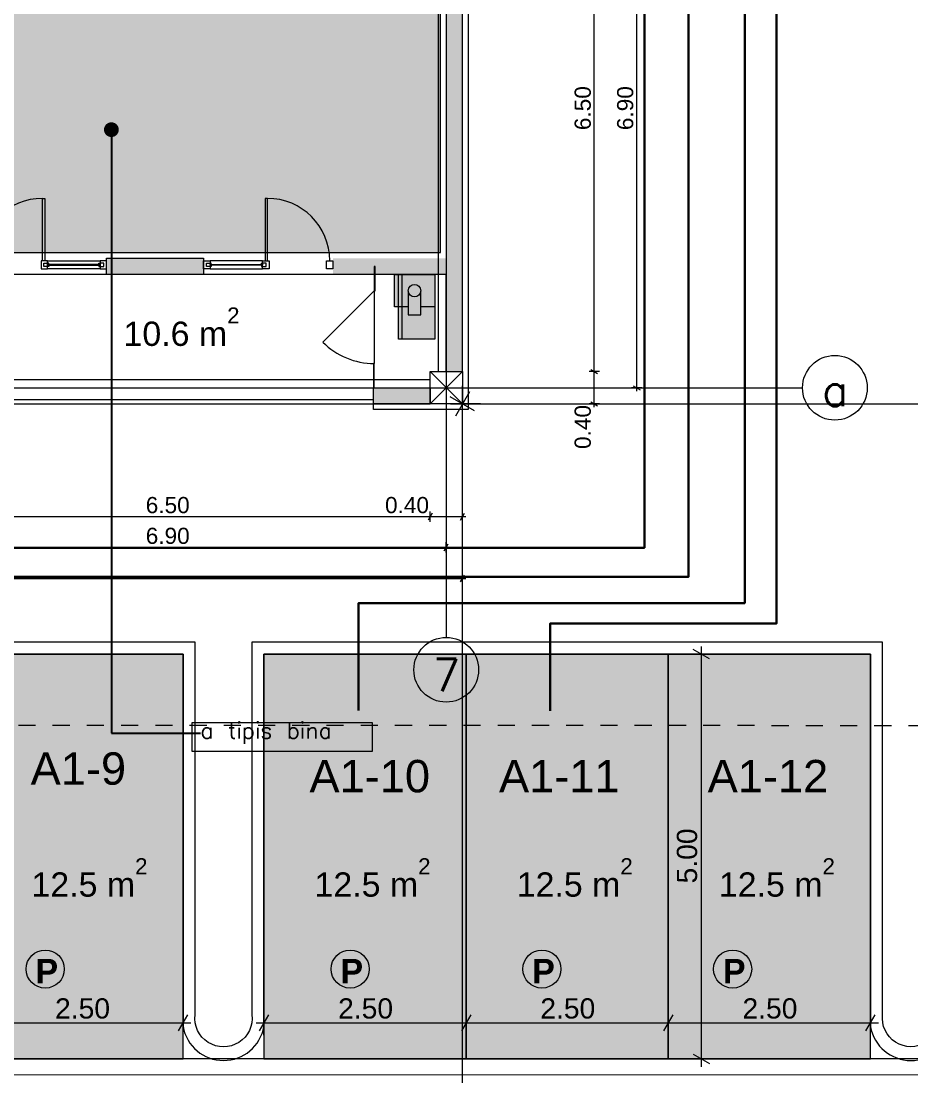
# Model space of a CAD drawing. Header units: millimetres. Extents: x 476244520 to 476657119, y 4620824743 to 4621446928.
# Drawn here: x 476426491 to 476437494, y 4620865017 to 4620878052 of the extents above; entities that cross this region are included whole.
import ezdxf

# ---------------------------------------------------------------- set-up
doc = ezdxf.new("R2010")
doc.units = ezdxf.units.MM
doc.header["$MEASUREMENT"] = 0
doc.linetypes.add('Dashed', pattern=[423.333333, 211.666667, -211.666667])
for name, color, linetype, lineweight in [('0_Pen_No__42_Pen_No__250_Pen_No__5', 5, 'Continuous', 0), ('2D Drafting - General_Pen_No__1_Pen_No__7', 7, 'Continuous', 0), ('2D Drafting - General_Pen_No__250_Pen_No__7_Pen_No__250', 7, 'Continuous', 0), ('2D Drafting - General_Pen_No__250_Pen_No__7_Pen_No__7', 7, 'Continuous', 0), ('2D Drafting - General_Pen_No__7_Pen_No__7_Pen_No__7', 7, 'Continuous', 0), ('Annotation - Text_Pen_No__7_Pen_No__5', 5, 'Continuous', 0), ('Doors_Pen_No__7_Pen_No__7_Pen_No__7', 7, 'Continuous', 0), ('G-Anno-Nplt_Pen_No__151', 151, 'Continuous', 0), ('G-Anno-Nplt_Pen_No__4', 7, 'Continuous', 0), ('gegmebi_Pen_No__1_Pen_No__7', 7, 'Continuous', 0), ('Interior - Furniture _Pen_No__7', 7, 'Continuous', 0), ('kar-panjara_Pen_No__7_Pen_No__7_Pen_No__7', 7, 'Continuous', 0), ('New_0_Pen_No__5', 5, 'Continuous', 0), ('New_2D Drafting - General_Pen_No__250_Pen_No__7_Pen_No__255', 255, 'Continuous', 0), ('New_2D Drafting - General_Pen_No__2_Pen_No__1', 1, 'Continuous', 0), ('New_2D Drafting - General_Pen_No__2_Pen_No__250', 7, 'Continuous', 0), ('New_Annotation - Text_Pen_No__142', 142, 'Continuous', 0), ('New_Doors_Pen_No__7_Pen_No__7_Pen_No__250', 7, 'Continuous', 0), ('New_gza_Pen_No__250', 7, 'Continuous', 0), ('New_Interior - Furniture _Pen_No__250', 7, 'Continuous', 0), ('New_piket_Pen_No__1', 1, 'Continuous', 0), ('New_reg_nak_Pen_No__250', 7, 'Continuous', 0), ('New_reg_nak_Pen_No__7', 7, 'Continuous', 0), ('New_Structural - Bearing_Pen_No__250', 7, 'Continuous', 0), ('New_topo_NL (1)$0$SAVELE_CONT-MJR_Pen_No__250', 7, 'Continuous', 0), ('New_zoma_Pen_No__142', 142, 'Continuous', 0), ('New_zoma_Pen_No__38', 150, 'Continuous', 60), ('New_საბავშვო მოედნები_Pen_No__7', 7, 'Continuous', 0), ('zoma_Pen_No__1', 1, 'Continuous', 0), ('zoma_Pen_No__142', 142, 'Continuous', 0), ('zoma_Pen_No__5_Pen_No__5', 5, 'Continuous', 0), ('საბავშვო მოედნები_Pen_No__250', 7, 'Continuous', 0)]:
    doc.layers.add(name, color=color, linetype=linetype, lineweight=lineweight)
doc.layers.add('New_._Pen_No__252', color=7, linetype='Continuous', lineweight=0, true_color=0x666666)
doc.layers.add('New_საბავშვო მოედნები_Pen_No__18', color=7, linetype='Continuous', lineweight=0, true_color=0x707070)
doc.layers.add('New_zoma', color=7, linetype='Continuous')
doc.layers.add('zoma', color=7, linetype='Continuous')
doc.styles.add('GENERATED_STYLE_1', font='arial.ttf')
doc.styles.add('GENERATED_STYLE_2', font='arial.ttf')
doc.styles.add('GENERATED_STYLE_5', font='arialbd.ttf')
doc.dimstyles.new('GENERATED_STYLE__1', dxfattribs={"dimtxt": 200, "dimasz": 64.421331, "dimexe": 0.18, "dimexo": 3, "dimgap": 0.09, "dimtad": 1, "dimtih": 1, "dimtoh": 1, "dimlfac": 0.001, "dimzin": 0, "dimdsep": 46, "dimtxsty": 'GENERATED_STYLE_2', "dimblk": 'ARROWHEAD_2', "dimblk1": 'ARROWHEAD_2', "dimblk2": 'ARROWHEAD_2', "dimcen": 0.09, "dimclrd": 142, "dimclre": 142, "dimclrt": 142, "dimadec": 0, "dimazin": 0, "dimtfac": 1, "dimtdec": 4, "dimtmove": 0, "dimatfit": 3, "dimfxl": 1, "dimtolj": 1, "dimtzin": 0, "dimarcsym": 0})
doc.dimstyles.new('GENERATED_STYLE__16', dxfattribs={"dimtxt": 250, "dimasz": 152, "dimexe": 0.18, "dimexo": 3, "dimgap": 0.09, "dimtad": 1, "dimlfac": 0.001, "dimzin": 0, "dimdsep": 46, "dimtxsty": 'GENERATED_STYLE_2', "dimblk": 'ARROWHEAD_2', "dimblk1": 'ARROWHEAD_2', "dimblk2": 'ARROWHEAD_2', "dimcen": 0.09, "dimclrd": 142, "dimclre": 142, "dimclrt": 150, "dimadec": 0, "dimazin": 0, "dimtfac": 1, "dimtdec": 4, "dimtmove": 0, "dimatfit": 3, "dimfxl": 1, "dimtolj": 1, "dimtzin": 0, "dimarcsym": 0})
doc.dimstyles.new('GENERATED_STYLE__17', dxfattribs={"dimtxt": 250, "dimasz": 152, "dimexe": 0.18, "dimexo": 3, "dimgap": 0.09, "dimtad": 1, "dimtih": 1, "dimtoh": 1, "dimlfac": 0.001, "dimzin": 0, "dimdsep": 46, "dimtxsty": 'GENERATED_STYLE_2', "dimblk": 'ARROWHEAD_2', "dimblk1": 'ARROWHEAD_2', "dimblk2": 'ARROWHEAD_2', "dimcen": 0.09, "dimclrd": 142, "dimclre": 142, "dimclrt": 150, "dimadec": 0, "dimazin": 0, "dimtfac": 1, "dimtdec": 4, "dimtmove": 0, "dimatfit": 3, "dimfxl": 1, "dimtolj": 1, "dimtzin": 0, "dimarcsym": 0})
doc.dimstyles.new('GENERATED_STYLE__18', dxfattribs={"dimtxt": 0.18, "dimasz": 364.8, "dimexe": 0.18, "dimexo": 0.0625, "dimgap": 0.09, "dimtad": 0, "dimtih": 1, "dimtoh": 1, "dimdec": 4, "dimzin": 0, "dimdsep": 46, "dimcen": 0.09, "dimadec": 0, "dimazin": 0, "dimtfac": 1, "dimtdec": 4, "dimtmove": 0, "dimatfit": 3, "dimldrblk": 'ARROWHEAD_11', "dimfxl": 1, "dimtolj": 1, "dimtzin": 0, "dimarcsym": 0})
doc.dimstyles.new('GENERATED_STYLE__5', dxfattribs={"dimtxt": 500, "dimasz": 228, "dimexe": 0.18, "dimexo": 3, "dimgap": 0.09, "dimtad": 1, "dimtih": 1, "dimtoh": 1, "dimlfac": 0.001, "dimzin": 0, "dimdsep": 46, "dimtxsty": 'GENERATED_STYLE_2', "dimblk": 'ARROWHEAD_2', "dimblk1": 'ARROWHEAD_2', "dimblk2": 'ARROWHEAD_2', "dimcen": 0.09, "dimclrd": 1, "dimclre": 1, "dimclrt": 1, "dimadec": 0, "dimazin": 0, "dimtfac": 1, "dimtdec": 4, "dimtmove": 2, "dimatfit": 3, "dimfxl": 1, "dimtolj": 1, "dimtzin": 0, "dimarcsym": 0})
doc.dimstyles.new('GENERATED_STYLE__6', dxfattribs={"dimtxt": 500, "dimasz": 228, "dimexe": 0.18, "dimexo": 3, "dimgap": 0.09, "dimtad": 1, "dimlfac": 0.001, "dimzin": 0, "dimdsep": 46, "dimtxsty": 'GENERATED_STYLE_2', "dimblk": 'ARROWHEAD_2', "dimblk1": 'ARROWHEAD_2', "dimblk2": 'ARROWHEAD_2', "dimcen": 0.09, "dimclrd": 1, "dimclre": 1, "dimclrt": 1, "dimadec": 0, "dimazin": 0, "dimtfac": 1, "dimtdec": 4, "dimtmove": 2, "dimatfit": 3, "dimfxl": 1, "dimtolj": 1, "dimtzin": 0, "dimarcsym": 0})
doc.dimstyles.new('GENERATED_STYLE__8', dxfattribs={"dimtxt": 200, "dimasz": 64.421331, "dimexe": 0.18, "dimexo": 3, "dimgap": 0.09, "dimtad": 1, "dimlfac": 0.001, "dimzin": 0, "dimdsep": 46, "dimtxsty": 'GENERATED_STYLE_2', "dimblk": 'ARROWHEAD_2', "dimblk1": 'ARROWHEAD_2', "dimblk2": 'ARROWHEAD_2', "dimcen": 0.09, "dimclrd": 142, "dimclre": 142, "dimclrt": 142, "dimadec": 0, "dimazin": 0, "dimtfac": 1, "dimtdec": 4, "dimtmove": 0, "dimatfit": 3, "dimfxl": 1, "dimtolj": 1, "dimtzin": 0, "dimarcsym": 0})

# ---------------------------------------------------------------- blocks, each defined once
blk = doc.blocks.new('*D729', base_point=(476844527, 4621385791))
at = {"layer": 'zoma_Pen_No__1', "color": 1, "linetype": 'Continuous', "lineweight": 0, "transparency": 16777216}
for p, q in [((476431948, 4620873320), (476431948, 4620873467)), ((476432173, 4620873320), (476431723, 4620873320)), ((476432098, 4620873234), (476431798, 4620873407)), ((476431948, 4620826830), (476431948, 4620873320)), ((476431798, 4620826916), (476432098, 4620826743)), ((476432173, 4620826830), (476431723, 4620826830)), ((476431948, 4620826683), (476431948, 4620826830))]:
    blk.add_line(p, q, dxfattribs=at)
at = {"layer": 'zoma_Pen_No__1', "color": 1, "lineweight": 0, "transparency": 16777216, "insert": (476431848, 4620862877), "char_height": 500, "attachment_point": 7, "rotation": 90, "style": 'GENERATED_STYLE_2'}
blk.add_mtext('\\A1;{\\pql;\\fArial CYR|b0|i0|c204|p34;46.49}', dxfattribs=at)
blk = doc.blocks.new('ARROWHEAD_2')
at = {"color": 0, "linetype": 'Continuous', "lineweight": 0}
for p, q in [((-0.378, -0.655), (0.378, 0.655)), ((0, 0), (-1, 0))]:
    blk.add_line(p, q, dxfattribs=at)
blk = doc.blocks.new('*D736', base_point=(476844527, 4621385791))
at = {"layer": 'zoma_Pen_No__1', "color": 1, "linetype": 'Continuous', "lineweight": 0, "transparency": 16777216}
for p, q in [((476431948, 4620873095), (476431948, 4620873545)), ((476491048, 4620873095), (476491048, 4620873545)), ((476432034, 4620873470), (476431861, 4620873170)), ((476490961, 4620873170), (476491134, 4620873470)), ((476431801, 4620873320), (476431948, 4620873320)), ((476431948, 4620873320), (476491048, 4620873320)), ((476491048, 4620873320), (476491195, 4620873320))]:
    blk.add_line(p, q, dxfattribs=at)
at = {"layer": 'zoma_Pen_No__1', "color": 1, "lineweight": 0, "transparency": 16777216, "insert": (476442995, 4620873420), "char_height": 500, "attachment_point": 7, "style": 'GENERATED_STYLE_2'}
blk.add_mtext('\\A1;{\\pql;\\fArial CYR|b0|i0|c204|p34;59.10}', dxfattribs=at)
blk = doc.blocks.new('*D744', base_point=(476844527, 4621385791))
at = {"layer": 'New_zoma_Pen_No__142', "color": 142, "linetype": 'Continuous', "lineweight": 0, "transparency": 16777216}
for p, q in [((476426051, 4620865772), (476425936, 4620865572)), ((476425994, 4620865522), (476425994, 4620865822)), ((476428436, 4620865572), (476428551, 4620865772)), ((476428494, 4620865522), (476428494, 4620865822)), ((476425994, 4620865672), (476428494, 4620865672)), ((476428494, 4620865672), (476428591, 4620865672))]:
    blk.add_line(p, q, dxfattribs=at)
at = {"layer": 'New_zoma_Pen_No__38', "color": 150, "lineweight": 60, "transparency": 16777216, "insert": (476426911, 4620865722), "char_height": 250, "attachment_point": 7, "style": 'GENERATED_STYLE_2'}
blk.add_mtext('\\A1;{\\pql;\\fArial CYR|b0|i0|c204|p34;2.50}', dxfattribs=at)
blk = doc.blocks.new('*D745', base_point=(476844527, 4621385791))
at = {"layer": 'New_zoma_Pen_No__142', "color": 142, "linetype": 'Continuous', "lineweight": 0, "transparency": 16777216}
for p, q in [((476429551, 4620865772), (476429436, 4620865572)), ((476429494, 4620865522), (476429494, 4620865822)), ((476432051, 4620865772), (476431936, 4620865572)), ((476431994, 4620865522), (476431994, 4620865822)), ((476429396, 4620865672), (476429494, 4620865672)), ((476429494, 4620865672), (476431994, 4620865672))]:
    blk.add_line(p, q, dxfattribs=at)
at = {"layer": 'New_zoma_Pen_No__38', "color": 150, "lineweight": 60, "transparency": 16777216, "insert": (476430411, 4620865722), "char_height": 250, "attachment_point": 7, "style": 'GENERATED_STYLE_2'}
blk.add_mtext('\\A1;{\\pql;\\fArial CYR|b0|i0|c204|p34;2.50}', dxfattribs=at)
blk = doc.blocks.new('*D746', base_point=(476844527, 4621385791))
at = {"layer": 'New_zoma_Pen_No__142', "color": 142, "linetype": 'Continuous', "lineweight": 0, "transparency": 16777216}
for p, q in [((476432051, 4620865772), (476431936, 4620865572)), ((476431994, 4620865522), (476431994, 4620865822)), ((476434551, 4620865772), (476434436, 4620865572)), ((476434494, 4620865522), (476434494, 4620865822)), ((476431994, 4620865672), (476434494, 4620865672))]:
    blk.add_line(p, q, dxfattribs=at)
at = {"layer": 'New_zoma_Pen_No__38', "color": 150, "lineweight": 60, "transparency": 16777216, "insert": (476432911, 4620865722), "char_height": 250, "attachment_point": 7, "style": 'GENERATED_STYLE_2'}
blk.add_mtext('\\A1;{\\pql;\\fArial CYR|b0|i0|c204|p34;2.50}', dxfattribs=at)
blk = doc.blocks.new('*D747', base_point=(476844527, 4621385791))
at = {"layer": 'New_zoma_Pen_No__142', "color": 142, "linetype": 'Continuous', "lineweight": 0, "transparency": 16777216}
for p, q in [((476434551, 4620865772), (476434436, 4620865572)), ((476434494, 4620865522), (476434494, 4620865822)), ((476436936, 4620865572), (476437051, 4620865772)), ((476436994, 4620865522), (476436994, 4620865822)), ((476434494, 4620865672), (476436994, 4620865672)), ((476436994, 4620865672), (476437091, 4620865672))]:
    blk.add_line(p, q, dxfattribs=at)
at = {"layer": 'New_zoma_Pen_No__38', "color": 150, "lineweight": 60, "transparency": 16777216, "insert": (476435411, 4620865722), "char_height": 250, "attachment_point": 7, "style": 'GENERATED_STYLE_2'}
blk.add_mtext('\\A1;{\\pql;\\fArial CYR|b0|i0|c204|p34;2.50}', dxfattribs=at)
blk = doc.blocks.new('*D757', base_point=(476844527, 4621385791))
at = {"layer": 'New_zoma_Pen_No__142', "color": 142, "linetype": 'Continuous', "lineweight": 0, "transparency": 16777216}
for p, q in [((476435003, 4620870169), (476434803, 4620870285)), ((476434903, 4620870227), (476434903, 4620870325)), ((476435053, 4620870227), (476434753, 4620870227)), ((476434903, 4620865227), (476434903, 4620870227)), ((476435053, 4620865227), (476434753, 4620865227)), ((476434803, 4620865285), (476435003, 4620865169)), ((476434903, 4620865129), (476434903, 4620865227))]:
    blk.add_line(p, q, dxfattribs=at)
at = {"layer": 'New_zoma_Pen_No__38', "color": 150, "lineweight": 60, "transparency": 16777216, "insert": (476434853, 4620867395), "char_height": 250, "attachment_point": 7, "rotation": 90, "style": 'GENERATED_STYLE_2'}
blk.add_mtext('\\A1;{\\pql;\\fArial CYR|b0|i0|c204|p34;5.00}', dxfattribs=at)
blk = doc.blocks.new('*D758', base_point=(476844527, 4621385791))
at = {"layer": 'New_zoma_Pen_No__142', "color": 142, "linetype": 'Continuous', "lineweight": 0, "transparency": 16777216}
for p, q in [((476447096, 4620870169), (476446896, 4620870285)), ((476446996, 4620870227), (476446996, 4620870325)), ((476447146, 4620870227), (476446846, 4620870227)), ((476446996, 4620865227), (476446996, 4620870227)), ((476447146, 4620865227), (476446846, 4620865227)), ((476446896, 4620865285), (476447096, 4620865169)), ((476446996, 4620865129), (476446996, 4620865227))]:
    blk.add_line(p, q, dxfattribs=at)
at = {"layer": 'New_zoma_Pen_No__38', "color": 150, "lineweight": 60, "transparency": 16777216, "insert": (476446946, 4620867395), "char_height": 250, "attachment_point": 7, "rotation": 90, "style": 'GENERATED_STYLE_2'}
blk.add_mtext('\\A1;{\\pql;\\fArial CYR|b0|i0|c204|p34;5.00}', dxfattribs=at)
blk = doc.blocks.new('*D777', base_point=(476844527, 4621385791))
at = {"layer": 'zoma_Pen_No__142', "color": 142, "linetype": 'Continuous', "lineweight": 0, "transparency": 16777216}
for p, q in [((476424872, 4620871590), (476424823, 4620871506)), ((476424848, 4620871484), (476424848, 4620871612)), ((476431723, 4620871506), (476431772, 4620871590)), ((476431748, 4620871484), (476431748, 4620871612)), ((476424848, 4620871548), (476431748, 4620871548)), ((476431748, 4620871548), (476431789, 4620871548))]:
    blk.add_line(p, q, dxfattribs=at)
at = {"layer": 'zoma_Pen_No__142', "color": 142, "lineweight": 0, "transparency": 16777216, "insert": (476428032, 4620871588), "char_height": 200, "attachment_point": 7, "style": 'GENERATED_STYLE_2'}
blk.add_mtext('\\A1;{\\pql;\\fArial CYR|b0|i0|c204|p34;6.90}', dxfattribs=at)
blk = doc.blocks.new('*D781', base_point=(476844527, 4621385791))
at = {"layer": 'zoma_Pen_No__142', "color": 142, "linetype": 'Continuous', "lineweight": 0, "transparency": 16777216}
for p, q in [((476434167, 4620880420), (476434039, 4620880420)), ((476434061, 4620880445), (476434145, 4620880396)), ((476434103, 4620873520), (476434103, 4620880420)), ((476434061, 4620873545), (476434145, 4620873496)), ((476434167, 4620873520), (476434039, 4620873520)), ((476434103, 4620873479), (476434103, 4620873520))]:
    blk.add_line(p, q, dxfattribs=at)
at = {"layer": 'zoma_Pen_No__142', "color": 142, "lineweight": 0, "transparency": 16777216, "insert": (476434063, 4620876704), "char_height": 200, "attachment_point": 7, "rotation": 90, "style": 'GENERATED_STYLE_2'}
blk.add_mtext('\\A1;{\\pql;\\fArial CYR|b0|i0|c204|p34;6.90}', dxfattribs=at)
blk = doc.blocks.new('*D784', base_point=(476844527, 4621385791))
at = {"layer": 'zoma_Pen_No__142', "color": 142, "linetype": 'Continuous', "lineweight": 0, "transparency": 16777216}
for p, q in [((476390172, 4620871206), (476390123, 4620871121)), ((476390148, 4620871100), (476390148, 4620871227)), ((476431923, 4620871121), (476431972, 4620871206)), ((476431948, 4620871100), (476431948, 4620871227)), ((476390106, 4620871163), (476390148, 4620871163)), ((476390148, 4620871163), (476431948, 4620871163)), ((476431948, 4620871163), (476431989, 4620871163))]:
    blk.add_line(p, q, dxfattribs=at)
at = {"layer": 'zoma_Pen_No__142', "color": 142, "lineweight": 0, "transparency": 16777216, "insert": (476410706, 4620871203), "char_height": 200, "attachment_point": 7, "style": 'GENERATED_STYLE_2'}
blk.add_mtext('\\A1;{\\pql;\\fArial CYR|b0|i0|c204|p34;41.80}', dxfattribs=at)
blk = doc.blocks.new('*D796', base_point=(476844527, 4621385791))
at = {"layer": 'zoma_Pen_No__142', "color": 142, "linetype": 'Continuous', "lineweight": 0, "transparency": 16777216}
for p, q in [((476425048, 4620871864), (476425048, 4620871991)), ((476431548, 4620871864), (476431548, 4620871991)), ((476425072, 4620871970), (476425023, 4620871886)), ((476425048, 4620871928), (476431548, 4620871928)), ((476431572, 4620871970), (476431523, 4620871886))]:
    blk.add_line(p, q, dxfattribs=at)
at = {"layer": 'zoma_Pen_No__142', "color": 142, "lineweight": 0, "transparency": 16777216, "char_height": 200, "attachment_point": 7, "style": 'GENERATED_STYLE_2'}
for s, insert in [('\\A1;{\\pql;\\fArial CYR|b0|i0|c204|p34;6.50}', (476428032, 4620871968)), ('\\A1;{\\pql;\\fArial CYR|b0|i0|c204|p34;0.40}', (476430991, 4620871968))]:
    blk.add_mtext(s, dxfattribs=dict(at, insert=insert))
blk = doc.blocks.new('*D797', base_point=(476844527, 4621385791))
at = {"layer": 'zoma_Pen_No__142', "color": 142, "linetype": 'Continuous', "lineweight": 0, "transparency": 16777216}
for p, q in [((476431548, 4620871864), (476431548, 4620871991)), ((476431948, 4620871864), (476431948, 4620871991)), ((476431572, 4620871970), (476431523, 4620871886)), ((476431548, 4620871928), (476431948, 4620871928)), ((476431923, 4620871886), (476431972, 4620871970)), ((476431948, 4620871928), (476431989, 4620871928))]:
    blk.add_line(p, q, dxfattribs=at)
blk = doc.blocks.new('*D798', base_point=(476844527, 4621385791))
at = {"layer": 'zoma_Pen_No__142', "color": 142, "linetype": 'Continuous', "lineweight": 0, "transparency": 16777216}
for p, q in [((476433642, 4620873720), (476433514, 4620873720)), ((476433536, 4620873745), (476433620, 4620873696)), ((476433578, 4620873320), (476433578, 4620873720)), ((476433642, 4620873320), (476433514, 4620873320)), ((476433536, 4620873345), (476433620, 4620873296)), ((476433578, 4620873279), (476433578, 4620873320))]:
    blk.add_line(p, q, dxfattribs=at)
at = {"layer": 'zoma_Pen_No__142', "color": 142, "lineweight": 0, "transparency": 16777216, "insert": (476433538, 4620872764), "char_height": 200, "attachment_point": 7, "rotation": 90, "style": 'GENERATED_STYLE_2'}
blk.add_mtext('\\A1;{\\pql;\\fArial CYR|b0|i0|c204|p34;0.40}', dxfattribs=at)
blk = doc.blocks.new('*D799', base_point=(476844527, 4621385791))
at = {"layer": 'zoma_Pen_No__142', "color": 142, "linetype": 'Continuous', "lineweight": 0, "transparency": 16777216}
for p, q in [((476433642, 4620880220), (476433514, 4620880220)), ((476433536, 4620880245), (476433620, 4620880196)), ((476433578, 4620873720), (476433578, 4620880220)), ((476433642, 4620873720), (476433514, 4620873720)), ((476433536, 4620873745), (476433620, 4620873696))]:
    blk.add_line(p, q, dxfattribs=at)
at = {"layer": 'zoma_Pen_No__142', "color": 142, "lineweight": 0, "transparency": 16777216, "char_height": 200, "attachment_point": 7, "rotation": 90, "style": 'GENERATED_STYLE_2'}
for s, insert in [('\\A1;{\\pql;\\fArial CYR|b0|i0|c204|p34;0.40}', (476433538, 4620879664)), ('\\A1;{\\pql;\\fArial CYR|b0|i0|c204|p34;6.50}', (476433538, 4620876704))]:
    blk.add_mtext(s, dxfattribs=dict(at, insert=insert))
blk = doc.blocks.new('ARROWHEAD_11')
at = {"color": 0, "linetype": 'Continuous', "lineweight": 0}
blk.add_line((0, 0), (-1, 0), dxfattribs=at)
at = {"color": 0, "linetype": 'Continuous', "lineweight": 0, "const_width": 0.25, "flags": 128}
blk.add_lwpolyline([(-0.125, 0, 1), (0.125, 0, 1)], format="xyb", close=True, dxfattribs=at)

msp = doc.modelspace()

# ---------------------------------------------------------------- hatches: boundary and pattern name
at = {"layer": '2D Drafting - General_Pen_No__250_Pen_No__7_Pen_No__7', "linetype": 'Continuous', "lineweight": 0}
for points in [[(476431747.729, 4620880220.243), (476431947.729, 4620880220.243), (476431947.729, 4620873720.243), (476431747.729, 4620873720.243)], [(476428747.113, 4620875120.239), (476428747.113, 4620874920.239), (476427547.302, 4620874920.239), (476427547.302, 4620875120.239)], [(476430347.113, 4620874920.239), (476431747.537, 4620874920.239), (476431747.537, 4620875120.239), (476430347.113, 4620875120.239)], [(476430857.741, 4620875020.243), (476430857.741, 4620874720.239), (476430867.741, 4620874720.239), (476430867.741, 4620875020.243)], [(476430847.729, 4620873820.24), (476430847.729, 4620873520.243), (476430857.729, 4620873520.243), (476430857.729, 4620873820.24)], [(476431547.729, 4620873320.243), (476430847.728, 4620873320.243), (476430847.728, 4620873520.243), (476431547.729, 4620873520.243)]]:
    msp.add_hatch(color=7, dxfattribs=at).paths.add_polyline_path(points)
at = {"layer": 'G-Anno-Nplt_Pen_No__151', "linetype": 'Continuous', "lineweight": 0, "true_color": 0x1f2f3f}
h = msp.add_hatch(color=169, dxfattribs=at)
h.paths.add_polyline_path([(476424057.541, 4620883820.244), (476420847.729, 4620883820.244), (476420847.729, 4620880272.083), (476420917.729, 4620880272.083), (476420917.729, 4620873790.243), (476420917.729, 4620873590.302), (476424577.729, 4620873590.302), (476424577.729, 4620873790.243), (476424777.729, 4620873790.243), (476424777.729, 4620875190.239), (476431677.729, 4620875190.239), (476431677.729, 4620878791.892), (476431747.729, 4620878791.892), (476431747.729, 4620880220.244), (476431127.541, 4620880220.244), (476431127.541, 4620880620.244), (476431127.541, 4620880690.244), (476431677.729, 4620880690.244), (476431677.729, 4620882714.552), (476431677.729, 4620883650.243), (476431477.729, 4620883650.243), (476431477.729, 4620883950.243), (476431277.729, 4620883950.243), (476431277.729, 4620884630.431), (476431677.729, 4620884630.431), (476431677.729, 4620890550.244), (476431477.729, 4620890550.244), (476431477.729, 4620890750.243), (476425117.729, 4620890750.243), (476425117.729, 4620883650.244), (476424937.73, 4620883650.244), (476424937.73, 4620883720.243), (476424747.462, 4620883720.243), (476424747.462, 4620883650.244), (476424747.462, 4620883423.501), (476424057.541, 4620883423.501)])
h.paths.add_polyline_path([(476425047.729, 4620880220.244), (476424647.729, 4620880220.244), (476424647.729, 4620880620.244), (476425047.729, 4620880620.244)], flags=0)
at = {"layer": 'New_2D Drafting - General_Pen_No__250_Pen_No__7_Pen_No__255', "linetype": 'Continuous', "lineweight": 0}
for points in [[(476431606.11, 4620874920.239), (476431106.11, 4620874920.235), (476431106.113, 4620874520.239), (476431279.099, 4620874520.241), (476431279.099, 4620874420.238), (476431433.125, 4620874420.239), (476431433.124, 4620874520.242), (476431606.113, 4620874520.244)], [(476431606.11, 4620874920.239), (476431156.11, 4620874920.239), (476431156.11, 4620874120.239), (476431606.11, 4620874120.239)]]:
    msp.add_hatch(color=255, dxfattribs=at).paths.add_polyline_path(points)
at = {"layer": 'New_საბავშვო მოედნები_Pen_No__18', "linetype": 'Continuous', "lineweight": 0, "true_color": 0x1c1c1c}
for points in [[(476428493.661, 4620865227.228), (476428493.661, 4620870227.228), (476425993.661, 4620870227.228), (476425993.661, 4620865227.228)], [(476431993.651, 4620865227.228), (476431993.651, 4620870227.228), (476429493.651, 4620870227.228), (476429493.651, 4620865227.228)], [(476434493.651, 4620865227.228), (476434493.651, 4620870227.228), (476431993.651, 4620870227.228), (476431993.651, 4620865227.228)], [(476436993.651, 4620865227.228), (476436993.651, 4620870227.228), (476434493.651, 4620870227.228), (476434493.651, 4620865227.228)]]:
    msp.add_hatch(color=250, dxfattribs=at).paths.add_polyline_path(points)

# ---------------------------------------------------------------- linework, layer by layer
at = {"color": 3, "lineweight": 30}
for points in [[(476420291.246, 4620890248.012), (476420291.246, 4620896241.725), (476435832.81, 4620896241.725), (476435832.81, 4620870609.148), (476433034.044, 4620870609.148), (476433034.044, 4620869528.349)], [(476420484.717, 4620890182.772), (476420484.717, 4620895967.389), (476435439.739, 4620895967.389), (476435439.739, 4620870859.271), (476430664.517, 4620870859.271), (476430664.517, 4620869531.841)], [(476420729.851, 4620890192.194), (476420729.851, 4620895658.195), (476434743.716, 4620895658.195), (476434743.716, 4620871184.151), (476408734.725, 4620871184.151), (476408734.725, 4620869542.273)], [(476421004.208, 4620890147.401), (476421004.208, 4620895396.176), (476434198.181, 4620895396.176), (476434198.181, 4620871544.143), (476417547.852, 4620871544.143), (476417547.852, 4620869218.736)]]:
    msp.add_lwpolyline(points, dxfattribs=at)
at = {"layer": '0_Pen_No__42_Pen_No__250_Pen_No__5', "color": 5, "linetype": 'Continuous', "lineweight": 0}
for centre in [(476436553.559, 4620873520.243), (476431747.729, 4620870035.248), (476431747.729, 4620870035.248)]:
    msp.add_circle(centre, 400, dxfattribs=at)
at = {"layer": '2D Drafting - General_Pen_No__1_Pen_No__7', "color": 7, "linetype": 'Continuous', "lineweight": 0}
for p, q in [((476431947.729, 4620873320.243), (476431547.729, 4620873720.243)), ((476431547.729, 4620873320.243), (476431947.729, 4620873720.243))]:
    msp.add_line(p, q, dxfattribs=at)
at = {"layer": '2D Drafting - General_Pen_No__1_Pen_No__7', "color": 7, "linetype": 'Continuous', "lineweight": 0, "flags": 128}
for points in [[(476431947.729, 4620873720.243), (476431947.729, 4620880220.243), (476431647.729, 4620880220.243), (476431647.729, 4620873720.243)], [(476431947.729, 4620873320.243), (476431547.729, 4620873320.243), (476431547.729, 4620873720.243), (476431947.729, 4620873720.243)], [(476425047.729, 4620873320.243), (476431547.729, 4620873320.243), (476431547.729, 4620873620.243), (476425047.729, 4620873620.243)]]:
    msp.add_lwpolyline(points, close=True, dxfattribs=at)
at = {"layer": '2D Drafting - General_Pen_No__250_Pen_No__7_Pen_No__250', "color": 7, "linetype": 'Continuous', "lineweight": 0, "flags": 128}
for points in [[(476430857.741, 4620875020.243), (476430857.741, 4620874720.239), (476430867.741, 4620874720.239), (476430867.741, 4620875020.243)], [(476430847.729, 4620873820.24), (476430847.729, 4620873520.243), (476430857.729, 4620873520.243), (476430857.729, 4620873820.24)], [(476431547.729, 4620873320.243), (476430847.728, 4620873320.243), (476430847.728, 4620873520.243), (476431547.729, 4620873520.243)]]:
    msp.add_lwpolyline(points, close=True, dxfattribs=at)
at = {"layer": '2D Drafting - General_Pen_No__250_Pen_No__7_Pen_No__7', "color": 7, "linetype": 'Continuous', "lineweight": 0, "flags": 128}
msp.add_lwpolyline([(476428747.113, 4620875120.239), (476428747.113, 4620874920.239), (476427547.302, 4620874920.239), (476427547.302, 4620875120.239)], close=True, dxfattribs=at)
at = {"layer": '2D Drafting - General_Pen_No__7_Pen_No__7_Pen_No__7', "color": 7, "linetype": 'Continuous', "lineweight": 0, "flags": 128}
for points in [[(476427467.3, 4620874990.752), (476426817.3, 4620874990.78), (476426817.304, 4620875090.72), (476427467.304, 4620875090.691)], [(476428827.113, 4620874990.77), (476429477.113, 4620874990.799), (476429477.108, 4620875090.738), (476428827.108, 4620875090.709)]]:
    msp.add_lwpolyline(points, close=True, dxfattribs=at)
at = {"layer": '2D Drafting - General_Pen_No__7_Pen_No__7_Pen_No__7', "color": 7, "linetype": 'Continuous', "lineweight": 0}
for centre, start, end in [((476426757.615, 4620875090.733), 89.9974687, 179.994289), ((476429536.797, 4620875090.751), 0.005711, 90.0025313)]:
    msp.add_arc(centre, 770.311, start, end, dxfattribs=at)
at = {"layer": 'Doors_Pen_No__7_Pen_No__7_Pen_No__7', "color": 7, "linetype": 'Continuous', "lineweight": 0, "flags": 128}
for points in [[(476426784.282, 4620875090.731), (476426757.615, 4620875090.733), (476426757.649, 4620875861.044), (476426784.316, 4620875861.043)], [(476429510.131, 4620875090.749), (476429536.797, 4620875090.751), (476429536.763, 4620875861.062), (476429510.097, 4620875861.061)]]:
    msp.add_lwpolyline(points, close=True, dxfattribs=at)
at = {"layer": 'G-Anno-Nplt_Pen_No__4', "color": 7, "linetype": 'Continuous', "lineweight": 0, "flags": 128}
msp.add_lwpolyline([(476424777.729, 4620875190.239), (476431677.729, 4620875190.239), (476431677.729, 4620878791.892), (476431747.729, 4620878791.892), (476431747.729, 4620880220.244), (476431127.541, 4620880220.244), (476431127.541, 4620880620.244), (476431127.541, 4620880690.244), (476431677.729, 4620880690.244), (476431677.729, 4620882714.552), (476431677.729, 4620883650.243), (476431477.729, 4620883650.243), (476431477.729, 4620883950.243), (476431277.729, 4620883950.243), (476431277.729, 4620884630.431), (476431677.729, 4620884630.431), (476431677.729, 4620890550.244), (476431477.729, 4620890550.244), (476431477.729, 4620890750.243), (476425117.729, 4620890750.243)], dxfattribs=at)
at = {"layer": 'gegmebi_Pen_No__1_Pen_No__7', "color": 7, "linetype": 'Continuous', "lineweight": 0, "flags": 128}
for points in [[(476431279.099, 4620874520.241), (476431106.113, 4620874520.239), (476431106.11, 4620874920.235), (476431606.11, 4620874920.239), (476431606.113, 4620874520.244), (476431433.124, 4620874520.242)], [(476431279.097, 4620874720.239), (476431279.099, 4620874420.238), (476431433.125, 4620874420.239), (476431433.123, 4620874720.241)]]:
    msp.add_lwpolyline(points, dxfattribs=at)
at = {"layer": 'kar-panjara_Pen_No__7_Pen_No__7_Pen_No__7', "color": 7, "linetype": 'Continuous', "lineweight": 0, "flags": 128}
for points in [[(476426737.3, 4620874990.723), (476426817.3, 4620874990.72), (476426817.304, 4620875090.72), (476426737.304, 4620875090.723)], [(476426772.303, 4620875060.722), (476426817.303, 4620875060.72), (476426817.302, 4620875045.72), (476426817.302, 4620875035.72), (476426832.302, 4620875035.719), (476426832.301, 4620875020.719), (476426772.301, 4620875020.722)], [(476426832.303, 4620875060.719), (476426817.303, 4620875060.72), (476426817.302, 4620875045.72), (476426832.302, 4620875045.719)], [(476427467.302, 4620875045.691), (476426817.302, 4620875045.72), (476426817.302, 4620875035.72), (476427467.302, 4620875035.691)], [(476427512.303, 4620875060.689), (476427467.303, 4620875060.691), (476427467.302, 4620875045.691), (476427467.302, 4620875035.691), (476427452.302, 4620875035.692), (476427452.301, 4620875020.692), (476427512.301, 4620875020.689)], [(476427452.303, 4620875060.692), (476427467.303, 4620875060.691), (476427467.302, 4620875045.691), (476427452.302, 4620875045.692)], [(476427467.3, 4620874990.752), (476427547.3, 4620874990.748), (476427547.304, 4620875090.748), (476427467.304, 4620875090.752)], [(476428827.113, 4620874990.77), (476428747.113, 4620874990.766), (476428747.108, 4620875090.766), (476428827.108, 4620875090.77)], [(476428782.11, 4620875060.707), (476428827.11, 4620875060.709), (476428827.11, 4620875045.709), (476428827.111, 4620875035.709), (476428842.111, 4620875035.71), (476428842.111, 4620875020.71), (476428782.111, 4620875020.707)], [(476428842.11, 4620875060.71), (476428827.11, 4620875060.709), (476428827.11, 4620875045.709), (476428842.11, 4620875045.71)], [(476428827.11, 4620875045.709), (476429477.11, 4620875045.738), (476429477.111, 4620875035.738), (476428827.111, 4620875035.709)], [(476429462.11, 4620875060.737), (476429477.11, 4620875060.738), (476429477.11, 4620875045.738), (476429462.11, 4620875045.737)], [(476429522.11, 4620875060.74), (476429477.11, 4620875060.738), (476429477.11, 4620875045.738), (476429477.111, 4620875035.738), (476429462.111, 4620875035.737), (476429462.111, 4620875020.737), (476429522.111, 4620875020.74)], [(476429557.113, 4620874990.741), (476429477.113, 4620874990.738), (476429477.108, 4620875090.738), (476429557.108, 4620875090.741)], [(476430347.113, 4620874990.819), (476430267.113, 4620874990.815), (476430267.108, 4620875090.815), (476430347.108, 4620875090.819)]]:
    msp.add_lwpolyline(points, close=True, dxfattribs=at)
at = {"layer": 'New_._Pen_No__252', "color": 251, "linetype": 'Continuous', "lineweight": 0, "true_color": 0x666666, "flags": 128}
for points in [[(476437843.745, 4620865774.575, -1.135456611), (476437143.745, 4620865774.575), (476437143.745, 4620870377.228), (476429343.745, 4620870377.228), (476429343.745, 4620865774.575, -1.139779908), (476428643.742, 4620865774.577), (476428643.715, 4620870377.228), (476420843.756, 4620870377.228)], [(476420993.661, 4620870227.228), (476428493.651, 4620870227.228), (476428493.705, 4620865627.146), (476428493.743, 4620865627.146, 0.84042944), (476429493.745, 4620865627.163), (476429493.707, 4620865627.163), (476429493.651, 4620870227.228), (476436993.661, 4620870227.228), (476436993.717, 4620865624.732, 0.836123307), (476437993.717, 4620865624.421)]]:
    msp.add_lwpolyline(points, format="xyb", dxfattribs=at)
at = {"layer": 'New_0_Pen_No__5', "color": 5, "linetype": 'Dashed', "lineweight": 0}
msp.add_lwpolyline([(476389546.937, 4620869357.745), (476389533.654, 4620900771.238), (476485075.573, 4620900810.024), (476485089.236, 4620869330.792)], close=True, dxfattribs=at)
at = {"layer": 'New_2D Drafting - General_Pen_No__2_Pen_No__250', "color": 7, "linetype": 'Continuous', "lineweight": 0, "flags": 128}
msp.add_lwpolyline([(476428607.337, 4620869383.084), (476430831.343, 4620869383.084), (476430831.343, 4620869023.709), (476428607.337, 4620869023.709)], close=True, dxfattribs=at)
at = {"layer": 'New_Doors_Pen_No__7_Pen_No__7_Pen_No__250', "color": 7, "linetype": 'Continuous', "lineweight": 0, "flags": 128}
msp.add_lwpolyline([(476430847.728, 4620873369.368), (476425047.729, 4620873369.368)], dxfattribs=at)
at = {"layer": 'New_gza_Pen_No__250', "color": 7, "linetype": 'Continuous', "lineweight": 0}
for points in [[(476363263.855, 4620835283.288), (476363265.788, 4620831369.092), (476362432.097, 4620830429.389), (476371271.08, 4620830062.267), (476371318.849, 4620830060.283), (476371408.699, 4620851168.015, -0.315884232), (476379333.945, 4620859727.511), (476475993.629, 4620859727.511), (476475993.629, 4620865227.511), (476387246.398, 4620865227.511, -0.326410828), (476384017.969, 4620868389.2), (476383996.67, 4620904132.305)], [(476475993.632, 4620865027.513), (476387187.648, 4620865027.995, -0.374256788), (476383780.304, 4620868812.277)]]:
    msp.add_lwpolyline(points, format="xyb", dxfattribs=at)
at = {"layer": 'New_Interior - Furniture _Pen_No__250', "color": 7, "linetype": 'Continuous', "lineweight": 0, "flags": 128}
msp.add_lwpolyline([(476425047.729, 4620874920.239), (476425047.729, 4620873320.243), (476431547.729, 4620873320.243), (476431547.729, 4620873720.243), (476431747.537, 4620873720.243), (476431747.537, 4620874920.239)], close=True, dxfattribs=at)
at = {"layer": 'New_reg_nak_Pen_No__250', "color": 7, "linetype": 'Continuous', "lineweight": 0}
for p, q in [((476431201.588, 4620874120.239), (476431201.588, 4620874920.239)), ((476430857.729, 4620874720.239), (476430857.729, 4620873820.24))]:
    msp.add_line(p, q, dxfattribs=at)
at = {"layer": 'New_reg_nak_Pen_No__250', "color": 7, "linetype": 'Continuous', "lineweight": 0, "flags": 128}
msp.add_lwpolyline([(476431606.11, 4620874920.239), (476431606.11, 4620874120.239), (476431156.11, 4620874120.239), (476431156.11, 4620874920.239)], close=True, dxfattribs=at)
at = {"layer": 'New_reg_nak_Pen_No__250', "color": 7, "linetype": 'Continuous', "lineweight": 0}
msp.add_circle((476431356.11, 4620874720.239), 77.013, dxfattribs=at)
at = {"layer": 'New_reg_nak_Pen_No__7', "color": 7, "linetype": 'Continuous', "lineweight": 0, "flags": 128}
msp.add_lwpolyline([(476431947.729, 4620891020.243), (476432017.913, 4620891020.243), (476432017.653, 4620873250.583), (476430847.727, 4620873250.6), (476430847.728, 4620873320.254)], dxfattribs=at)
at = {"layer": 'New_Structural - Bearing_Pen_No__250', "color": 7, "linetype": 'Continuous', "lineweight": 0}
msp.add_line((476430857.741, 4620874720.24), (476430221.341, 4620874083.84), dxfattribs=at)
msp.add_arc((476430857.729, 4620874720.228), 899.988, 225, 270, dxfattribs=at)
at = {"layer": 'New_topo_NL (1)$0$SAVELE_CONT-MJR_Pen_No__250', "color": 7, "linetype": 'Continuous', "lineweight": 0}
for centre in [(476426789.024, 4620866336.601), (476430559.98, 4620866336.601), (476432930.79, 4620866336.601), (476435289.014, 4620866336.601)]:
    msp.add_circle(centre, 235.715, dxfattribs=at)
at = {"layer": 'New_საბავშვო მოედნები_Pen_No__7', "color": 7, "linetype": 'Continuous', "lineweight": 0, "flags": 128}
for points in [[(476428493.661, 4620865227.228), (476428493.661, 4620870227.228), (476425993.661, 4620870227.228), (476425993.661, 4620865227.228)], [(476431993.651, 4620865227.228), (476431993.651, 4620870227.228), (476429493.651, 4620870227.228), (476429493.651, 4620865227.228)], [(476434493.651, 4620865227.228), (476434493.651, 4620870227.228), (476431993.651, 4620870227.228), (476431993.651, 4620865227.228)], [(476436993.651, 4620865227.228), (476436993.651, 4620870227.228), (476434493.651, 4620870227.228), (476434493.651, 4620865227.228)]]:
    msp.add_lwpolyline(points, close=True, dxfattribs=at)
at = {"layer": 'zoma_Pen_No__5_Pen_No__5', "color": 5, "linetype": 'Continuous', "lineweight": 0}
for p, q in [((476431747.729, 4620895146.055), (476431747.729, 4620870435.248)), ((476386267.178, 4620873520.243), (476436153.559, 4620873520.243)), ((476386267.178, 4620873520.243), (476436153.559, 4620873520.243))]:
    msp.add_line(p, q, dxfattribs=at)

# ---------------------------------------------------------------- texts
at = {"layer": 'Annotation - Text_Pen_No__7_Pen_No__5', "color": 5, "linetype": 'Continuous', "lineweight": 0, "char_height": 400, "attachment_point": 2}
for s, insert in [('\\A1;{\\pqc;\\Ftxt.shx;a}', (476436555.717, 4620873694.564)), ('\\A1;{\\pqc;\\Ftxt.shx;7}', (476431749.887, 4620870170.743))]:
    msp.add_mtext(s, dxfattribs=dict(at, insert=insert))
at = {"layer": 'Interior - Furniture _Pen_No__7', "color": 7, "lineweight": 0, "insert": (476427757.489, 4620874033.515), "char_height": 300, "attachment_point": 7, "style": 'GENERATED_STYLE_2'}
msp.add_mtext('{\\fArial CYR|b0|i0|c204|p34;10.6 m{\\H0.66x;\\S2^  ;}}', dxfattribs=at)
at = {"layer": 'New_2D Drafting - General_Pen_No__2_Pen_No__1', "color": 1, "linetype": 'Continuous', "lineweight": 0, "insert": (476428707.337, 4620869251.822), "char_height": 200, "attachment_point": 4}
msp.add_mtext('\\A1;{\\pql;\\Ftxt.shx;a tipis bina}', dxfattribs=at)
at = {"layer": 'New_Annotation - Text_Pen_No__142', "color": 142, "linetype": 'Continuous', "lineweight": 0, "char_height": 300, "attachment_point": 2, "style": 'GENERATED_STYLE_5'}
for insert in [(476426809.099, 4620866462.417), (476430580.055, 4620866462.417), (476432950.864, 4620866462.417), (476435309.088, 4620866462.417)]:
    msp.add_mtext('\\A1;{\\pqc;\\fArial|b1|i0|c0|p34;P}', dxfattribs=dict(at, insert=insert))
at = {"layer": 'New_piket_Pen_No__1', "color": 1, "linetype": 'Continuous', "lineweight": 0, "char_height": 400, "attachment_point": 1, "style": 'GENERATED_STYLE_1'}
for s, insert in [('\\A1;{\\pql;\\fArial|b0|i0|c0|p34;A\\fArial|b0|i0|c0|p34;1\\fArial|b0|i0|c0|p34;-9}', (476426609.041, 4620869015.259)), ('\\A1;{\\pql;\\fArial|b0|i0|c0|p34;A\\fArial|b0|i0|c0|p34;1\\fArial|b0|i0|c0|p34;-10}', (476430056.708, 4620868921.149)), ('\\A1;{\\pql;\\fArial|b0|i0|c0|p34;A\\fArial|b0|i0|c0|p34;1\\fArial|b0|i0|c0|p34;-11}', (476432400.044, 4620868921.149)), ('\\A1;{\\pql;\\fArial|b0|i0|c0|p34;A\\fArial|b0|i0|c0|p34;1\\fArial|b0|i0|c0|p34;-12}', (476434980.234, 4620868921.149))]:
    msp.add_mtext(s, dxfattribs=dict(at, insert=insert))
at = {"layer": 'საბავშვო მოედნები_Pen_No__250', "color": 7, "lineweight": 0, "char_height": 300, "attachment_point": 7, "style": 'GENERATED_STYLE_2'}
for insert in [(476426619.455, 4620867227.228), (476430119.445, 4620867227.228), (476432619.445, 4620867227.228), (476435119.445, 4620867227.228)]:
    msp.add_mtext('{\\fArial CYR|b0|i0|c204|p34;12.5 m{\\H0.66x;\\S2^  ;}}', dxfattribs=dict(at, insert=insert))

# ---------------------------------------------------------------- dimensions: what is measured, and where the dimension line sits
at = {"layer": 'New_zoma', "color": 142, "linetype": 'Continuous', "lineweight": 0}
for base, p1, p2, picture, middle in [((476434902.559, 4620870227.228), (476423442.273, 4620865227.228), (476423442.273, 4620870227.228), '*D757', (476434727.559, 4620867719.361)), ((476446995.585, 4620870227.228), (476435535.3, 4620865227.228), (476435535.3, 4620870227.228), '*D758', (476446820.585, 4620867719.361))]:
    dim = msp.add_linear_dim(base=base, p1=p1, p2=p2, angle=90, dimstyle='GENERATED_STYLE__16', dxfattribs=at)
    dim.commit()
    dim.dimension.update_dxf_attribs({"geometry": picture, "text_midpoint": middle, "dimtype": 160, "text_rotation": 90})
for base, p1, p2, picture, middle in [((476428493.662, 4620865671.518), (476425993.662, 4620865227.228), (476428493.662, 4620865227.228), '*D744', (476427235.795, 4620865846.518)), ((476431993.651, 4620865671.518), (476429493.651, 4620865227.228), (476431993.651, 4620865227.228), '*D745', (476430735.785, 4620865846.518)), ((476434493.651, 4620865671.518), (476431993.651, 4620865227.228), (476434493.651, 4620865227.228), '*D746', (476433235.784, 4620865846.518)), ((476436993.651, 4620865671.518), (476434493.651, 4620865227.228), (476436993.651, 4620865227.228), '*D747', (476435735.784, 4620865846.518))]:
    dim = msp.add_linear_dim(base=base, p1=p1, p2=p2, dimstyle='GENERATED_STYLE__17', dxfattribs=at)
    dim.commit()
    dim.dimension.update_dxf_attribs({"geometry": picture, "text_midpoint": middle, "dimtype": 160})
at = {"layer": 'zoma', "color": 142, "linetype": 'Continuous', "lineweight": 0}
for base, p1, p2, picture, middle in [((476434103.005, 4620880420.243), (476435555.093, 4620873520.243), (476435555.093, 4620880420.243), '*D781', (476433963.005, 4620876963.95)), ((476433577.933, 4620880220.243), (476431947.724, 4620873720.243), (476431947.724, 4620880220.243), '*D799', (476433437.933, 4620876963.95)), ((476433577.933, 4620873720.243), (476431947.724, 4620873320.243), (476431947.724, 4620873720.243), '*D798', (476433437.933, 4620873023.395))]:
    dim = msp.add_linear_dim(base=base, p1=p1, p2=p2, angle=90, dimstyle='GENERATED_STYLE__8', dxfattribs=at)
    dim.commit()
    dim.dimension.update_dxf_attribs({"geometry": picture, "text_midpoint": middle, "dimtype": 160, "text_rotation": 90})
at = {"layer": 'zoma', "color": 1, "linetype": 'Continuous', "lineweight": 0}
dim = msp.add_linear_dim(base=(476491047.837, 4620873320.243), p1=(476431947.729, 4620873320.243), p2=(476491047.837, 4620873320.242), dimstyle='GENERATED_STYLE__5', dxfattribs=at)
dim.commit()
dim.dimension.update_dxf_attribs({"geometry": '*D736', "text_midpoint": (476443834.864, 4620873670.243), "dimtype": 160})
dim = msp.add_linear_dim(base=(476431947.729, 4620873320.243), p1=(476431947.729, 4620826829.606), p2=(476431947.729, 4620873320.243), angle=90, dimstyle='GENERATED_STYLE__6', dxfattribs=at)
dim.commit()
dim.dimension.update_dxf_attribs({"geometry": '*D729', "text_midpoint": (476431597.729, 4620863716.821), "dimtype": 160, "text_rotation": 90})
at = {"layer": 'zoma', "color": 142, "linetype": 'Continuous', "lineweight": 0}
for base, p1, p2, picture, middle in [((476431947.724, 4620871163.347), (476390147.724, 4620872956.596), (476431947.724, 4620872956.596), '*D784', (476411041.782, 4620871303.347)), ((476431547.724, 4620871927.918), (476425047.724, 4620838821.726), (476431547.724, 4620838821.726), '*D796', (476428291.431, 4620872067.918)), ((476431947.724, 4620871927.918), (476431547.724, 4620838821.726), (476431947.724, 4620838821.726), '*D797', (476431250.876, 4620872067.918)), ((476431747.724, 4620871547.94), (476424847.724, 4620869909.244), (476431747.724, 4620869909.244), '*D777', (476428291.431, 4620871687.94))]:
    dim = msp.add_linear_dim(base=base, p1=p1, p2=p2, dimstyle='GENERATED_STYLE__1', dxfattribs=at)
    dim.commit()
    dim.dimension.update_dxf_attribs({"geometry": picture, "text_midpoint": middle, "dimtype": 160})

# ---------------------------------------------------------------- leaders
at = {"layer": 'New_2D Drafting - General_Pen_No__2_Pen_No__250', "color": 7, "linetype": 'Continuous', "lineweight": 0, "annotation_type": 0, "has_hookline": 1, "hookline_direction": 0, "text_width": 1933.333}
msp.add_leader([(476427607.337, 4620876709.957), (476427607.337, 4620869251.822), (476428707.247, 4620869251.822)], dimstyle='GENERATED_STYLE__18', dxfattribs=at)

doc.saveas('drawing.dxf')
